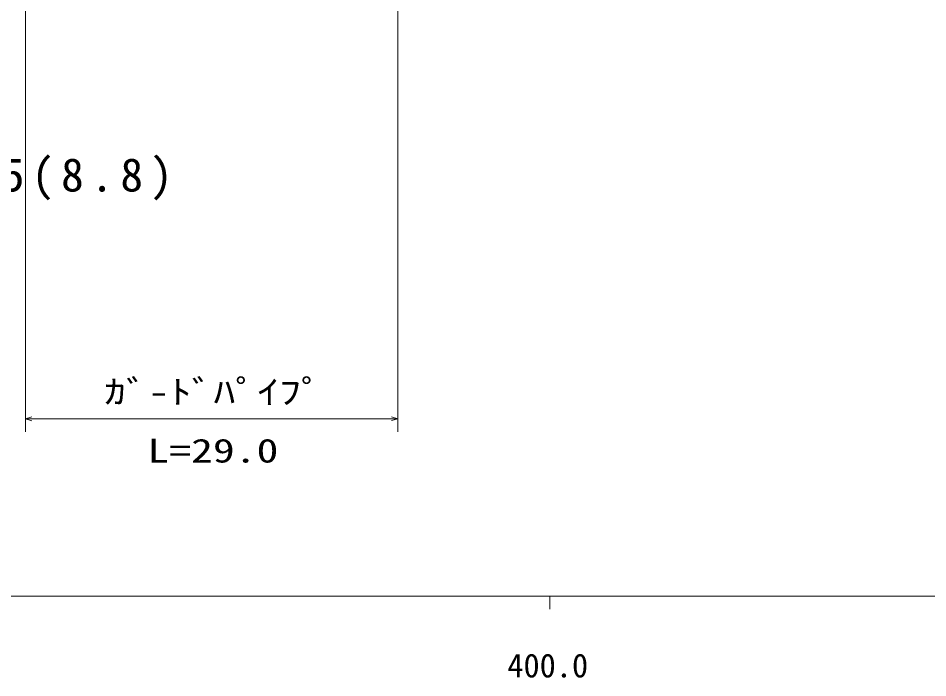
# Model space of a CAD drawing. Units: millimetres, scale not verified. Extents: x 39824 to 677002, y 19912 to 378325.
# Drawn here: x 425110 to 494959, y 197839 to 248457 of the extents above; entities that cross this region are included whole.
import ezdxf
from ezdxf.enums import TextEntityAlignment as Align

# ---------------------------------------------------------------- set-up
doc = ezdxf.new("R2010")
doc.units = ezdxf.units.MM
doc.header["$LTSCALE"] = 995.591
doc.layers.add('S-SUV', color=7, linetype='Continuous', lineweight=13)
doc.styles.add('ＭＳ ゴシック', font='')
doc.styles.get('ＭＳ ゴシック').set_extended_font_data('MS Gothic')

# ---------------------------------------------------------------- blocks, each defined once
blk = doc.blocks.new('BUHIN9')
at = {"color": 7, "linetype": 'Continuous', "lineweight": 13}
blk.add_lwpolyline([(497.7, -143.5), (0, 0), (497.9, 141.5)], dxfattribs=at)
blk = doc.blocks.new('BUHIN10')
at = {"color": 7, "linetype": 'Continuous', "lineweight": 13}
blk.add_lwpolyline([(-497.7, 143.5), (0, 0), (-497.9, -141.5)], dxfattribs=at)

msp = doc.modelspace()

# ---------------------------------------------------------------- linework, layer by layer
at = {"layer": 'S-SUV'}
for p, q in [((425669.5, 268818.1), (425669.5, 216718.2)), ((454266.4, 216718.2), (454266.4, 268455.2)), ((425669.5, 217713.8), (454266.4, 217713.8)), ((39823.7, 204096.2), (576447.4, 204096.2)), ((465936.8, 204096.2), (465936.8, 203100.6))]:
    msp.add_line(p, q, dxfattribs=at)

# ---------------------------------------------------------------- block references
at = {"layer": 'S-SUV', "rotation": 0.04557}
for name, p in [('BUHIN9', (425669.5, 217713.8)), ('BUHIN10', (454266.4, 217713.8))]:
    msp.add_blockref(name, p, dxfattribs=at)

# ---------------------------------------------------------------- texts
at = {"layer": 'S-SUV', "style": 'ＭＳ ゴシック', "width": 1.35}
for s, p in [('ｶﾞ-ﾄﾞﾊﾟｲﾌﾟ', (431715.5, 218321.8)), ('L=29.0', (435034.1, 213809.4))]:
    msp.add_text(s, height=1825, dxfattribs=at).set_placement(p, align=Align.BOTTOM_LEFT)
at = {"layer": 'S-SUV', "style": 'ＭＳ ゴシック'}
msp.add_text('400.0', height=1825, dxfattribs=at).set_placement((462670.6, 197320.8), align=Align.BOTTOM_LEFT)
at = {"layer": 'S-SUV', "insert": (398806.3, 234478.8), "char_height": 2555, "attachment_point": 7, "style": 'ＭＳ ゴシック'}
msp.add_mtext('\\T1.31;L=3.5\\~\\~W=5.5(8.8)', dxfattribs=at)

doc.saveas('drawing.dxf')
